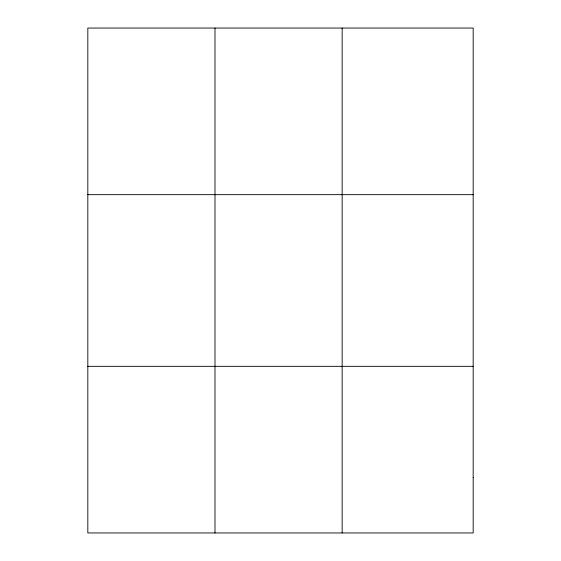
<?xml version="1.0" encoding="UTF-8"?>
<svg xmlns="http://www.w3.org/2000/svg" width="561" height="561" viewBox="0 0 561 561"><rect width="100%" height="100%" fill="white"/><g stroke="black" fill="none" stroke-linecap="round" stroke-linejoin="round"><path stroke-width="0.84" d="M214.989 532.95L214.989 28.05M342.154 532.95L342.154 28.05M87.825 194.667L473.175 194.667M87.825 366.333L473.175 366.333M473.175 477.411L473.175 532.95L87.825 532.95L87.825 28.05L473.175 28.05L473.175 477.411"/></g></svg>
